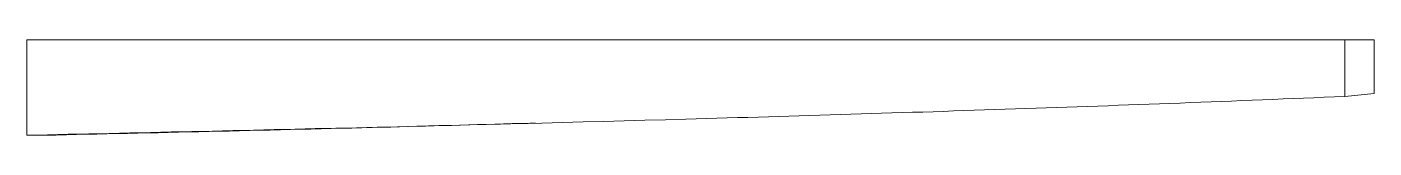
# Model space of a CAD drawing. Header units: inches. Extents: x 0.34 to 7.79, y -0.53 to 0.
import ezdxf

# ---------------------------------------------------------------- set-up
doc = ezdxf.new("R2010")
doc.units = ezdxf.units.IN
doc.header["$MEASUREMENT"] = 0

msp = doc.modelspace()

# ---------------------------------------------------------------- linework, layer by layer
at = {"color": 7, "linetype": 'Continuous', "lineweight": 15}
for p, q in [((0.3434, 0), (7.7851, 0)), ((0.3434, -0.5264), (0.3434, 0)), ((7.6235, -0.3124), (7.6235, 0)), ((7.7851, -0.2965), (7.7851, 0)), ((7.7851, -0.2965), (7.6235, -0.3124))]:
    msp.add_line(p, q, dxfattribs=at)
for points, knots in [([(0.3434, -0.5264), (1.5571, -0.5006), (2.7706, -0.4721), (4.5908, -0.4209), (5.1974, -0.4024), (6.4106, -0.361), (7.0171, -0.3382), (7.6235, -0.3124)], [0, 0, 0, 0, 0.5, 0.5, 0.75, 0.75, 1, 1, 1, 1]), ([(3.0723, -0.4617), (2.817, -0.4689), (1.9613, -0.493), (1.1055, -0.5123), (0.505, -0.5258)], [0, 0, 0, 0, 0.298364, 1, 1, 1, 1]), ([(3.0723, -0.4626), (3.0764, -0.4625), (3.0853, -0.4623), (3.0987, -0.4619), (3.1141, -0.4615), (3.1316, -0.461), (3.1447, -0.4607), (3.1519, -0.4605), (3.1526, -0.4605)], [0, 0, 0, 0, 0.127619, 0.281569, 0.473774, 0.703891, 0.971487, 1, 1, 1, 1])]:
    msp.add_open_spline(points, degree=3, knots=knots, dxfattribs=at)
msp.add_open_spline([(0.505, -0.5258), (0.4512, -0.526), (0.3973, -0.5262), (0.3434, -0.5264)], degree=3, dxfattribs=at)

doc.saveas('drawing.dxf')
